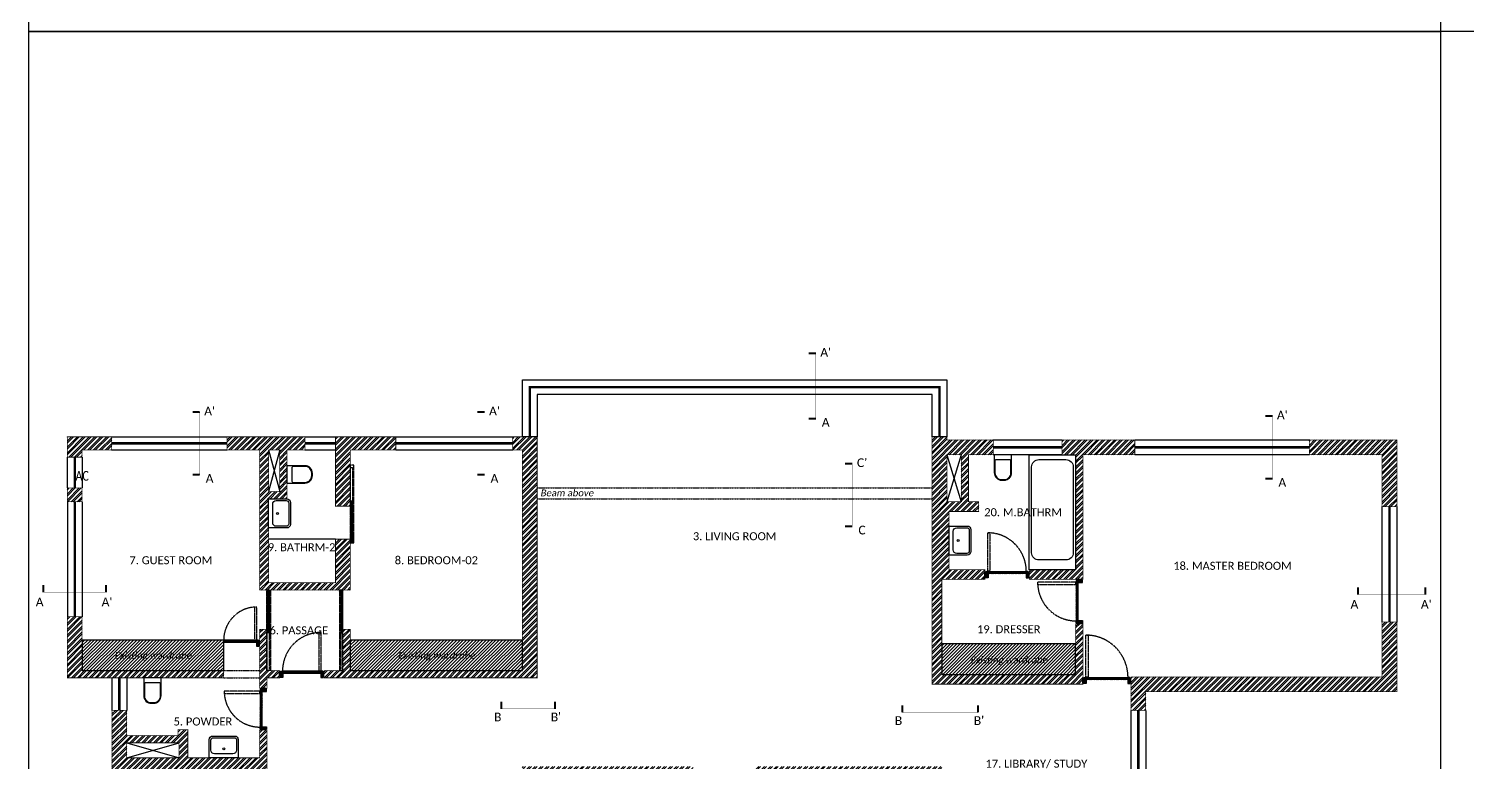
# Model space of a CAD drawing. Header units: millimetres. Extents: x -178592 to 87348, y -1412 to 59448.
# Drawn here: x 0 to 29666, y 14659 to 29783 of the extents above; entities that cross this region are included whole.
import ezdxf
from ezdxf.enums import TextEntityAlignment as Align

# ---------------------------------------------------------------- set-up
doc = ezdxf.new("R2010")
doc.units = ezdxf.units.MM
for name, pattern in [('CENTER2', [28.575, 19.05, -3.175, 3.175, -3.175]), ('DASHED', [19.05, 12.7, -6.35]), ('DASHEDX2', [1.5, 1, -0.5])]:
    doc.linetypes.add(name, pattern=pattern)
doc.layers.get('Defpoints').update_dxf_attribs({"color": 211})
for name, color, linetype, true_color in [('A- PLUMB FIXTURES', 7, 'Continuous', 0x789ea5), ('A-ELEM-ABV', 7, 'DASHED', 0x923e25), ('A_FURNITURE', 7, 'Continuous', 0xa48f7a)]:
    doc.layers.add(name, color=color, linetype=linetype, true_color=true_color)
for name, color, linetype in [('A- SLAB CUTOUT', 251, 'Continuous'), ('A-GLASS', 160, 'Continuous'), ('A-WALL', 7, 'Continuous'), ('A_SECTION WALLS', 7, 'Continuous'), ('A_TEXT', 1, 'Continuous'), ('A_WINDOWS+DOORS', 46, 'Continuous')]:
    doc.layers.add(name, color=color, linetype=linetype)
doc.layers.add('A_HATCH TEXTURES', color=251, linetype='Continuous', transparency=0.5)
doc.styles.add('starc 50', font='calibri.ttf', dxfattribs={"width": 0.8, "height": 2.3})
pattern_1 = [(315, (-3034.857, 35159.362), (8.980256, 8.980256), [])]

# ---------------------------------------------------------------- blocks, each defined once
blk = doc.blocks.new('A$Cf3db685d')
at = {"layer": 'A_WINDOWS+DOORS', "true_color": 0x636466, "transparency": 33554559}
h = blk.add_hatch(dxfattribs=at)
h.set_pattern_fill('ANSI31', color=251, scale=4)
h.set_pattern_definition([(45, (-15859.446, -15874.418), (-8.980256, 8.980256), [])])
h.paths.add_polyline_path([(0, -50), (0, 50), (-20, 50), (-20, 65), (-55, 65), (-55, 15), (-65, 15), (-65, -65), (-15, -65), (-15, -50)])
blk.add_lwpolyline([(0, -50), (0, 50), (-20, 50), (-20, 65), (-55, 65), (-55, 15), (-65, 15), (-65, -65), (-15, -65), (-15, -50)], close=True)
blk = doc.blocks.new('A$C8b5b6320')
at = {"layer": 'A_TEXT', "style": 'starc 50'}
for s, p in [('20. M.BATHRM', (19711, -1555)), ('3. LIVING ROOM', (13763, -2050)), ('9. BATHRM-2', (4832, -2277)), ('7. GUEST ROOM', (2135, -2545)), ('8. BEDROOM-02', (7610, -2545)), ('18. MASTER BEDROOM', (24030, -2660)), ('6. PASSAGE', (4774, -3990)), ('19. DRESSER', (19415, -3968)), ('5. POWDER', (2796, -5870)), ('17. LIBRARY/ STUDY', (19985, -6740)), ('4. DINING ROOM', (6750, -6960)), ('15. BEDROOM-01', (16095, -9068)), ('10. KITCHEN', (11105, -9440)), ('2. LOBBY', (13555, -9350)), ('11.WASH', (8821, -10388)), ('AREA', (8970, -10638)), ('16.BATHRM-1', (16887, -11883)), ('12.STAFF ROOM', (11157, -13135)), ('1. FOYER', (13935, -13545)), ('13.TOILET', (10280, -14425)), ('14.SHOWER', (11700, -14435)), ('MAIN ENTRY', (13935, -15570))]:
    blk.add_text(s, height=165, rotation=360, dxfattribs=at).set_placement(p, align=Align.MIDDLE_CENTER)
at = {"layer": 'A_TEXT', "style": 'starc 50', "oblique": 10}
for s, rotation, p in [('Existing wardrobe', 360, (1765, -4505)), ('Existing wardrobe', 360, (7610, -4505)), ('Existing wardrobe', 360, (19415, -4600)), ('platform', 90, (12138, -8115)), ('platform', 360, (11105, -11590))]:
    blk.add_text(s, height=140, rotation=rotation, dxfattribs=at).set_placement(p, align=Align.MIDDLE_CENTER)
blk = doc.blocks.new('A$C3015301B')
blk.add_lwpolyline([(-7, 0), (-7, 14.5, -0.414214), (-1, 20.5), (1, 20.5, -0.414214), (7, 14.5), (7, 0)], format="xyb")
blk.add_lwpolyline([(-1, 20), (1, 20, -0.414214), (6.5, 14.5), (6.5, 5, -0.414214), (5.5, 4), (-5.5, 4, -0.414214), (-6.5, 5), (-6.5, 14.5, -0.414214)], format="xyb", close=True)
blk.add_lwpolyline([(7, 0), (-7, 0)])
blk = doc.blocks.new('A$C1A8F0556')
at = {"ltscale": 150}
for points in [[(-525, 450), (-75, 450, -0.414214), (0, 375), (0, 0), (-600, 0), (-600, 375, -0.414214)], [(-515, 415), (-85, 415, -0.414214), (-35, 365), (-35, 160, -0.414214), (-110, 85), (-490, 85, -0.414214), (-565, 160), (-565, 365, -0.414214)]]:
    blk.add_lwpolyline(points, format="xyb", close=True, dxfattribs=at)
blk.add_circle((-300, 185), 20, dxfattribs=at)
blk = doc.blocks.new('A$C6ba72039')
at = {"layer": 'A-WALL', "color": 217, "ltscale": 4, "true_color": 0x93278f, "const_width": 40}
for points in [[(15438, 1724), (15288, 1724)], [(2732, 512), (2582, 512)], [(8607, 512), (8457, 512)], [(15438, 375), (15288, 375)], [(24855, 430), (24705, 430)], [(16188, -553), (16038, -553)], [(2732, -782), (2582, -782)], [(8607, -782), (8457, -782)], [(24855, -865), (24705, -865)], [(16188, -1847), (16038, -1847)], [(-495, -3204), (-495, -3054)], [(800, -3204), (800, -3054)], [(26620, -3253), (26620, -3103)], [(28008, -3253), (28008, -3103)], [(8952, -5610), (8952, -5460)], [(10059, -5610), (10059, -5460)], [(17218, -5684), (17218, -5534)], [(18783, -5684), (18783, -5534)], [(21440, -7025), (21440, -6875)], [(22735, -7025), (22735, -6875)], [(3315, -8022), (3315, -7872)], [(4610, -8022), (4610, -7872)], [(17249, -10094), (17249, -9944)], [(18625, -10094), (18625, -9944)]]:
    blk.add_lwpolyline(points, dxfattribs=at)
at = {"layer": 'A-WALL', "color": 217, "linetype": 'CENTER2', "ltscale": 0.1, "true_color": 0x93278f, "const_width": 5}
for points in [[(15438, 1724), (15438, 375)], [(2732, 512), (2732, -782)], [(8607, 512), (8607, -782)], [(24855, 430), (24855, -865)], [(16188, -553), (16188, -1847)], [(800, -3204), (-495, -3204)], [(28008, -3253), (26620, -3253)], [(10059, -5610), (8952, -5610)], [(18783, -5684), (17218, -5684)], [(22735, -7025), (21440, -7025)], [(4610, -8022), (3315, -8022)], [(18625, -10094), (17249, -10094)]]:
    blk.add_lwpolyline(points, dxfattribs=at)
at = {"layer": 'A_TEXT', "style": 'starc 50'}
for s, p in [("A'", (15640, 1742)), ("A'", (2934, 531)), ("A'", (8809, 531)), ('A', (15640, 299)), ("A'", (25057, 448)), ("C'", (16390, -534)), ('A', (2934, -858)), ('A', (8809, -858)), ('A', (25057, -941)), ('C', (16390, -1923))]:
    blk.add_text(s, height=180, dxfattribs=at).set_placement(p, align=Align.MIDDLE_CENTER)
for s, p in [('A', (-571, -3406)), ("A'", (818, -3406)), ('A', (26544, -3455)), ("A'", (28026, -3455)), ('B', (8876, -5777)), ("B'", (10077, -5777)), ('B', (17142, -5851)), ("B'", (18801, -5851)), ('A', (21364, -7227)), ("A'", (22753, -7227)), ('A', (3239, -8224)), ("A'", (4628, -8224)), ('A', (17174, -10296)), ("A'", (18643, -10296))]:
    blk.add_text(s, height=180, rotation=360, dxfattribs=at).set_placement(p, align=Align.MIDDLE_CENTER)

msp = doc.modelspace()

# ---------------------------------------------------------------- hatches: boundary and pattern name
at = {"layer": 'A_HATCH TEXTURES', "transparency": 33554687}
h = msp.add_hatch(dxfattribs=at)
h.set_pattern_fill('ANSI32', color=256, scale=9)
h.paths.add_polyline_path([(6630.4, 21098.9), (7570.4, 21098.9), (7570.4, 21368.9), (6325.4, 21368.9), (6325.4, 19938.9), (6630.4, 19938.9)])
h.paths.add_polyline_path([(8765.4, 9488.9), (8765.4, 9218.9), (10180.4, 9218.9), (10180.4, 8448.9), (10505.4, 8448.9), (10505.4, 9218.9), (13400.4, 9218.9), (13400.4, 8381.4), (13700.4, 8381.4), (13700.4, 10236.4), (13400.4, 10236.4), (13400.4, 9488.9), (10400.4, 9488.9), (10400.4, 10078.9), (10630.4, 10078.9), (10630.4, 10383.9), (9990.4, 10383.9), (9990.4, 9488.9)])
h.paths.add_polyline_path([(13700.4, 11151.4), (13400.4, 11151.4), (13400.4, 11818.9), (13700.4, 11818.9)])
h.paths.add_polyline_path([(10180.4, 14568.9), (10180.4, 13641.4), (10400.4, 13641.4), (10400.4, 14368.9), (13400.4, 14368.9), (13400.4, 12728.9), (13700.4, 12728.9), (13700.4, 14568.9)])
h.paths.add_polyline_path([(12700.4, 7248.9), (12700.4, 7098.9), (11845.4, 7098.9), (11845.4, 6238.9), (12485.4, 6238.9), (12485.4, 6158.9), (13400.4, 6158.9), (13400.4, 7466.4), (13700.4, 7466.4), (13700.4, 5913.9), (10180.4, 5913.9), (10180.4, 6558.9), (10505.4, 6558.9), (10505.4, 6178.9), (11645.4, 6178.9), (11645.4, 7248.9)])
h.paths.add_polyline_path([(10180.4, 7098.9), (10180.4, 7588.9), (10505.4, 7588.9), (10505.4, 7248.9), (10945.4, 7248.9), (10945.4, 7098.9)])
h.paths.add_polyline_path([(10485.4, 11838.9), (10485.4, 12726.4), (10180.4, 12726.4), (10180.4, 12418.9), (4910.4, 12418.9), (4910.4, 12838.9), (4605.4, 12838.9), (4605.4, 12068.9), (10180.4, 12068.9), (10180.4, 11838.9)])
h.paths.add_polyline_path([(18630.4, 12683.9), (23035.4, 12683.9), (23035.4, 13988.9), (22730.4, 13988.9), (22730.4, 12988.9), (18830.4, 12988.9), (18830.4, 13068.9), (18630.4, 13068.9)])
h.paths.add_polyline_path([(18630.4, 10183.9), (17790.4, 10183.9), (17790.4, 9878.9), (18935.4, 9878.9), (18935.4, 10303.9), (18630.4, 10303.9)])
h.paths.add_polyline_path([(18630.4, 8228.9), (18630.4, 8568.9), (17850.4, 8568.9), (17850.4, 8228.9)], flags=16)
h.paths.add_polyline_path([(15000.4, 9468.9), (15150.4, 9468.9), (15150.4, 9878.9), (15760.4, 9878.9), (15760.4, 5913.9), (16065.4, 5913.9), (16065.4, 7923.9), (18935.4, 7923.9), (18935.4, 9168.9), (18630.4, 9168.9), (18630.4, 8718.9), (17700.4, 8718.9), (17700.4, 8228.9), (16065.4, 8228.9), (16065.4, 9878.9), (16960.4, 9878.9), (16960.4, 10183.9), (15150.4, 10183.9), (15150.4, 10296.4), (15000.4, 10296.4)])
h.paths.add_polyline_path([(20632.9, 18428.9), (20632.9, 18628.9), (21590.4, 18628.9), (21590.4, 20998.9), (21310.4, 20998.9), (21310.4, 21303.9), (22810.4, 21303.9), (22810.4, 20998.9), (21740.4, 20998.9), (21740.4, 18428.9)])
h.paths.add_polyline_path([(19717.9, 18628.9), (19717.9, 18428.9), (18830.4, 18428.9), (18830.4, 16468.9), (21590.4, 16468.9), (21590.4, 17513.9), (21740.4, 17513.9), (21740.4, 16268.9), (18630.4, 16268.9), (18630.4, 21368.9), (18935.4, 21368.9), (18935.4, 21303.9), (19890.4, 21303.9), (19890.4, 20998.9), (19380.4, 20998.9), (19380.4, 20028.9), (19590.4, 20028.9), (19590.4, 19828.9), (18980.4, 19828.9), (18980.4, 18628.9)])
h.paths.add_polyline_path([(23035.4, 15728.9), (22730.4, 15728.9), (22730.4, 16418.9), (27910.4, 16418.9), (27910.4, 17548.9), (28215.4, 17548.9), (28215.4, 16113.9), (23035.4, 16113.9)])
h.paths.add_polyline_path([(26410.4, 20998.9), (27910.4, 20998.9), (27910.4, 19928.9), (28215.4, 19928.9), (28215.4, 21303.9), (26410.4, 21303.9)])
h.paths.add_polyline_path([(4020.4, 16548.9), (1100.4, 16548.9), (1100.4, 17658.9), (795.4, 17658.9), (795.4, 16398.9), (4020.4, 16398.9)])
h.paths.add_polyline_path([(5175.4, 20238.9), (5175.4, 21098.9), (4945.4, 21098.9), (4945.4, 20238.9)], flags=16)
h.paths.add_polyline_path([(5695.4, 21368.9), (5695.4, 21098.9), (5325.4, 21098.9), (5325.4, 20088.9), (4945.4, 20088.9), (4945.4, 18358.9), (6325.4, 18358.9), (6325.4, 19258.9), (6630.4, 19258.9), (6630.4, 18208.9), (4760.4, 18208.9), (4760.4, 21098.9), (4090.4, 21098.9), (4090.4, 21368.9)])
h.paths.add_polyline_path([(4760.4, 17398.9), (4910.4, 17398.9), (4910.4, 16548.9), (5172.9, 16548.9), (5172.9, 16398.9), (4910.4, 16398.9), (4910.4, 16183.9), (4760.4, 16183.9)])
h.paths.add_polyline_path([(15150.4, 14418.9), (18630.4, 14418.9), (18630.4, 13853.9), (18830.4, 13853.9), (18830.4, 14568.9), (15000.4, 14568.9), (15000.4, 11211.4), (15150.4, 11211.4)])
h.paths.add_polyline_path([(4910.4, 15323.9), (4760.4, 15323.9), (4760.4, 14748.9), (3280.4, 14748.9), (3280.4, 15328.9), (3080.4, 15328.9), (3080.4, 15208.9), (2020.4, 15208.9), (2020.4, 15728.9), (1715.4, 15728.9), (1715.4, 14443.9), (4605.4, 14443.9), (4605.4, 14298.9), (4910.4, 14298.9)])
h.paths.add_polyline_path([(2020.4, 15058.9), (3100.4, 15058.9), (3100.4, 14748.9), (2020.4, 14748.9)], flags=16)
h.paths.add_polyline_path([(6630.4, 17398.9), (6480.4, 17398.9), (6480.4, 16548.9), (6087.9, 16548.9), (6087.9, 16398.9), (10485.4, 16398.9), (10485.4, 21368.9), (9980.4, 21368.9), (9980.4, 21098.9), (10180.4, 21098.9), (10180.4, 16548.9), (6630.4, 16548.9)])
h.paths.add_polyline_path([(19230.4, 20028.9), (18935.4, 20028.9), (18935.4, 20998.9), (19230.4, 20998.9)], flags=16)
h.paths.add_polyline_path([(795.4, 20028.9), (1100.4, 20028.9), (1100.4, 20313.9), (795.4, 20313.9)])
h.paths.add_polyline_path([(795.4, 20948.9), (1100.4, 20948.9), (1100.4, 21098.9), (1710.4, 21098.9), (1710.4, 21368.9), (795.4, 21368.9)])
at = {"layer": 'A_HATCH TEXTURES', "transparency": 33554559}
h = msp.add_hatch(dxfattribs=at)
h.set_pattern_fill('ANSI31', color=256, scale=15)
h.paths.add_polyline_path([(1100.4, 16548.9), (4020.4, 16548.9), (4020.4, 17178.9), (1100.4, 17178.9)])
h = msp.add_hatch(dxfattribs=at)
h.set_pattern_fill('ANSI31', color=256, scale=15)
h.paths.add_polyline_path([(6630.4, 16548.9), (10180.4, 16548.9), (10180.4, 17178.9), (6630.4, 17178.9)])
h = msp.add_hatch(dxfattribs=at)
h.set_pattern_fill('ANSI31', color=256, scale=15)
h.set_pattern_definition([(45, (12200, -80), (-33.67596, 33.67596), [])])
h.paths.add_polyline_path([(18830.4, 16468.9), (21590.4, 16468.9), (21590.4, 17098.9), (18830.4, 17098.9)])
at = {"layer": 'A_WINDOWS+DOORS', "true_color": 0x636466, "transparency": 33554559}
h = msp.add_hatch(dxfattribs=at)
h.set_pattern_fill('ANSI31', color=251, scale=4, angle=-90)
h.set_pattern_definition([(315, (-3553.528, 37665.938), (8.980256, 8.980256), [])])
h.paths.add_polyline_path([(6675.4, 19243.9), (6675.4, 20038.9), (6635.4, 20038.9), (6635.4, 19243.9)])
h.paths.add_polyline_path([(6705.4, 19258.9), (6680.4, 19258.9), (6680.4, 19238.9), (6630.4, 19238.9), (6630.4, 19183.9), (6705.4, 19183.9)])
h = msp.add_hatch(dxfattribs=at)
h.set_pattern_fill('ANSI31', color=251, scale=4, angle=360)
h.set_pattern_definition([(45, (11533.29, 32079.362), (-8.980256, 8.980256), [])])
h.paths.add_polyline_path([(19782.9, 18548.9), (19782.9, 18593.9), (20572.9, 18593.9), (20572.9, 18548.9)])
h = msp.add_hatch(dxfattribs=at)
h.set_pattern_fill('ANSI31', color=251, scale=4, angle=-90)
h.set_pattern_definition(pattern_1)
h.paths.add_polyline_path([(4955.4, 18203.9), (4955.4, 17326.4), (4915.4, 17326.4), (4915.4, 18203.9)])
h.paths.add_polyline_path([(4985.4, 18188.9), (4960.4, 18188.9), (4960.4, 18208.9), (4910.4, 18208.9), (4985.4, 18208.9)])
h = msp.add_hatch(dxfattribs=at)
h.set_pattern_fill('ANSI31', color=251, scale=4, angle=-90)
h.set_pattern_definition(pattern_1)
h.paths.add_polyline_path([(6435.4, 18203.9), (6435.4, 17326.4), (6475.4, 17326.4), (6475.4, 18203.9)])
h.paths.add_polyline_path([(6405.4, 18188.9), (6430.4, 18188.9), (6430.4, 18208.9), (6480.4, 18208.9), (6405.4, 18208.9)])
h = msp.add_hatch(dxfattribs=at)
h.set_pattern_fill('ANSI31', color=251, scale=4, angle=450)
h.set_pattern_definition([(135, (8115, 10047.5), (-8.980256, -8.980256), [])])
h.paths.add_polyline_path([(21645.4, 18363.9), (21600.4, 18363.9), (21600.4, 17573.9), (21645.4, 17573.9)])
h = msp.add_hatch(dxfattribs=at)
h.set_pattern_fill('ANSI31', color=251, scale=4, angle=360)
h.set_pattern_definition([(45, (-3621.028, 30664.362), (-8.980256, 8.980256), [])])
h.paths.add_polyline_path([(4695.4, 17133.9), (4695.4, 17178.9), (4020.4, 17178.9), (4020.4, 17133.9)])
h = msp.add_hatch(dxfattribs=at)
h.set_pattern_fill('ANSI31', color=251, scale=4, angle=360)
h.set_pattern_definition([(45, (-2293.528, 30024.362), (-8.980256, 8.980256), [])])
h.paths.add_polyline_path([(6022.9, 16493.9), (6022.9, 16538.9), (5232.9, 16538.9), (5232.9, 16493.9)])
h = msp.add_hatch(dxfattribs=at)
h.set_pattern_fill('ANSI31', color=251, scale=4, angle=360)
h.set_pattern_definition([(45, (13555.79, 29894.362), (-8.980256, 8.980256), [])])
h.paths.add_polyline_path([(21805.4, 16363.9), (21805.4, 16408.9), (22670.4, 16408.9), (22670.4, 16363.9)])
h = msp.add_hatch(dxfattribs=at)
h.set_pattern_fill('ANSI31', color=251, scale=4, angle=450)
h.set_pattern_definition([(135, (-8715, 7802.5), (-8.980256, -8.980256), [])])
h.paths.add_polyline_path([(4815.4, 16118.9), (4770.4, 16118.9), (4770.4, 15383.9), (4815.4, 15383.9)])

# ---------------------------------------------------------------- linework, layer by layer
at = {"layer": 'A- PLUMB FIXTURES', "linetype": 'Continuous'}
for points in [[(20632.9, 18628.9), (20632.9, 20998.9)], [(6325.4, 19258.9), (4945.4, 19258.9)]]:
    msp.add_lwpolyline(points, dxfattribs=at)
msp.add_lwpolyline([(20632.9, 20998.9), (21590.4, 20998.9), (21590.4, 18628.9), (20632.9, 18628.9)], close=True, dxfattribs=at)
msp.add_lwpolyline([(20832.9, 20898.9), (21390.4, 20898.9, -0.4142136), (21540.4, 20748.9), (21540.4, 18978.9, -0.4142136), (21390.4, 18828.9), (20832.9, 18828.9, -0.4142136), (20682.9, 18978.9), (20682.9, 20748.9, -0.4142136)], format="xyb", close=True, dxfattribs=at)
at = {"layer": 'A- SLAB CUTOUT'}
for points in [[(4945.4, 21098.9), (5175.4, 20238.9)], [(5175.4, 21098.9), (4945.4, 20238.9)], [(19230.4, 20998.9), (18935.4, 20028.9)], [(18935.4, 20998.9), (19230.4, 20028.9)], [(2020.4, 15058.9), (3100.4, 14748.9)], [(2020.4, 14748.9), (3100.4, 15058.9)]]:
    msp.add_lwpolyline(points, dxfattribs=at)
at = {"layer": 'A-ELEM-ABV', "ltscale": 0.2}
for points in [[(10485.4, 20318.9), (18630.4, 20318.9)], [(10485.4, 20088.9), (18630.4, 20088.9)], [(4020.4, 16548.9), (4760.4, 16548.9)], [(4020.4, 16398.9), (4760.4, 16398.9)]]:
    msp.add_lwpolyline(points, dxfattribs=at)
at = {"layer": 'A-GLASS'}
for points in [[(18630.4, 22238.9), (10485.4, 22238.9), (10485.4, 21368.9), (10180.4, 21368.9), (10180.4, 22543.9), (18935.4, 22543.9), (18935.4, 21368.9), (18630.4, 21368.9), (18630.4, 22238.9)], [(1710.4, 21368.9), (4090.4, 21368.9)], [(5695.4, 21368.9), (6325.4, 21368.9)], [(7570.4, 21368.9), (9980.4, 21368.9)], [(1710.4, 21098.9), (4090.4, 21098.9)], [(5695.4, 21098.9), (6325.4, 21098.9)], [(7570.4, 21098.9), (9980.4, 21098.9)], [(19890.4, 21303.9), (21310.4, 21303.9)], [(22810.4, 21303.9), (26410.4, 21303.9)], [(795.4, 20313.9), (795.4, 20948.9)], [(1100.4, 20948.9), (1100.4, 20313.9)], [(21310.4, 20998.9), (19890.4, 20998.9)], [(26410.4, 20998.9), (22810.4, 20998.9)], [(795.4, 20028.9), (795.4, 17658.9)], [(1100.4, 20028.9), (1100.4, 17658.9)], [(27910.4, 17548.9), (27910.4, 19928.9)], [(28215.4, 19928.9), (28215.4, 17548.9)], [(1715.4, 16398.9), (1715.4, 15728.9)], [(2020.4, 16398.9), (2020.4, 15728.9)], [(22730.4, 15728.9), (22730.4, 13988.9)], [(23035.4, 15728.9), (23035.4, 13988.9)]]:
    msp.add_lwpolyline(points, dxfattribs=at)
at = {"layer": 'A-GLASS', "const_width": 50}
for points in [[(18782.9, 21368.9), (18782.9, 22391.4), (10332.9, 22391.4), (10332.9, 21368.9)], [(1710.4, 21233.9), (4090.4, 21233.9)], [(5695.4, 21233.9), (6325.4, 21233.9)], [(7570.4, 21233.9), (9980.4, 21233.9)], [(19890.4, 21151.4), (21310.4, 21151.4)], [(22810.4, 21151.4), (26410.4, 21151.4)], [(947.9, 20313.9), (947.9, 20948.9)], [(947.9, 17658.9), (947.9, 20028.9)], [(28062.9, 19928.9), (28062.9, 17548.9)], [(1867.9, 15728.9), (1867.9, 16398.9)], [(22882.9, 15728.9), (22882.9, 13988.9)]]:
    msp.add_lwpolyline(points, dxfattribs=at)
at = {"layer": 'A_FURNITURE'}
for points in [[(1100.4, 16548.9), (4020.4, 16548.9), (4020.4, 17178.9), (1100.4, 17178.9)], [(6630.4, 16548.9), (10180.4, 16548.9), (10180.4, 17178.9), (6630.4, 17178.9)], [(18830.4, 16468.9), (21590.4, 16468.9), (21590.4, 17098.9), (18830.4, 17098.9)]]:
    msp.add_lwpolyline(points, close=True, dxfattribs=at)
at = {"layer": 'A_SECTION WALLS', "const_width": 15}
for points in [[(795.4, 21368.9), (1710.4, 21368.9), (1710.4, 21098.9), (1100.4, 21098.9), (1100.4, 20948.9), (795.4, 20948.9)], [(5695.4, 21368.9), (5695.4, 21098.9), (5325.4, 21098.9), (5325.4, 20088.9), (4945.4, 20088.9), (4945.4, 18358.9), (6325.4, 18358.9), (6325.4, 19258.9), (6630.4, 19258.9), (6630.4, 18208.9), (4760.4, 18208.9), (4760.4, 21098.9), (4090.4, 21098.9), (4090.4, 21368.9)], [(6630.4, 17398.9), (6480.4, 17398.9), (6480.4, 16548.9), (6087.9, 16548.9), (6087.9, 16398.9), (10485.4, 16398.9), (10485.4, 21368.9), (9980.4, 21368.9), (9980.4, 21098.9), (10180.4, 21098.9), (10180.4, 16548.9), (6630.4, 16548.9)], [(6630.4, 21098.9), (7570.4, 21098.9), (7570.4, 21368.9), (6325.4, 21368.9), (6325.4, 19938.9), (6630.4, 19938.9)], [(19717.9, 18628.9), (19717.9, 18428.9), (18830.4, 18428.9), (18830.4, 16468.9), (21590.4, 16468.9), (21590.4, 17513.9), (21740.4, 17513.9), (21740.4, 16268.9), (18630.4, 16268.9), (18630.4, 21368.9), (18935.4, 21368.9), (18935.4, 21303.9), (19890.4, 21303.9), (19890.4, 20998.9), (19380.4, 20998.9), (19380.4, 20028.9), (19590.4, 20028.9), (19590.4, 19828.9), (18980.4, 19828.9), (18980.4, 18628.9)], [(5175.4, 20238.9), (5175.4, 21098.9), (4945.4, 21098.9), (4945.4, 20238.9)], [(20632.9, 18428.9), (20632.9, 18628.9), (21590.4, 18628.9), (21590.4, 20998.9), (21310.4, 20998.9), (21310.4, 21303.9), (22810.4, 21303.9), (22810.4, 20998.9), (21740.4, 20998.9), (21740.4, 18428.9)], [(26410.4, 20998.9), (27910.4, 20998.9), (27910.4, 19928.9), (28215.4, 19928.9), (28215.4, 21303.9), (26410.4, 21303.9)], [(19230.4, 20028.9), (18935.4, 20028.9), (18935.4, 20998.9), (19230.4, 20998.9)], [(795.4, 20028.9), (1100.4, 20028.9), (1100.4, 20313.9), (795.4, 20313.9)], [(4020.4, 16548.9), (1100.4, 16548.9), (1100.4, 17658.9), (795.4, 17658.9), (795.4, 16398.9), (4020.4, 16398.9)], [(23035.4, 15728.9), (22730.4, 15728.9), (22730.4, 16418.9), (27910.4, 16418.9), (27910.4, 17548.9), (28215.4, 17548.9), (28215.4, 16113.9), (23035.4, 16113.9)], [(4760.4, 17398.9), (4910.4, 17398.9), (4910.4, 16548.9), (5172.9, 16548.9), (5172.9, 16398.9), (4910.4, 16398.9), (4910.4, 16183.9), (4760.4, 16183.9)], [(4910.4, 15323.9), (4760.4, 15323.9), (4760.4, 14748.9), (3280.4, 14748.9), (3280.4, 15328.9), (3080.4, 15328.9), (3080.4, 15208.9), (2020.4, 15208.9), (2020.4, 15728.9), (1715.4, 15728.9), (1715.4, 14443.9), (4605.4, 14443.9), (4605.4, 14298.9), (4910.4, 14298.9)], [(2020.4, 15058.9), (3100.4, 15058.9), (3100.4, 14748.9), (2020.4, 14748.9)]]:
    msp.add_lwpolyline(points, close=True, dxfattribs=at)
at = {"layer": 'A_WINDOWS+DOORS', "color": 251, "linetype": 'DASHEDX2', "ltscale": 2, "true_color": 0x636466}
for points in [[(6705.4, 19258.9), (6705.4, 20783.9), (6630.4, 20783.9), (6630.4, 19258.9)], [(6675.4, 20733.9), (6675.4, 19938.9), (6635.4, 19938.9), (6635.4, 20733.9)], [(19822.9, 18598.9), (19777.9, 18598.9), (19777.9, 19388.9), (19822.9, 19388.9)], [(4985.4, 18188.9), (4985.4, 16548.9), (4910.4, 16548.9), (4910.4, 18188.9)], [(6405.4, 18188.9), (6405.4, 16548.9), (6480.4, 16548.9), (6480.4, 18188.9)], [(21595.4, 18323.9), (21595.4, 18368.9), (20805.4, 18368.9), (20805.4, 18323.9)], [(4655.4, 17183.9), (4700.4, 17183.9), (4700.4, 17858.9), (4655.4, 17858.9)], [(4955.4, 17426.4), (4955.4, 16548.9), (4915.4, 16548.9), (4915.4, 17426.4)], [(5982.9, 16543.9), (6027.9, 16543.9), (6027.9, 17333.9), (5982.9, 17333.9)], [(6435.4, 17426.4), (6435.4, 16548.9), (6475.4, 16548.9), (6475.4, 17426.4)], [(21845.4, 16413.9), (21800.4, 16413.9), (21800.4, 17278.9), (21845.4, 17278.9)], [(4765.4, 16078.9), (4765.4, 16123.9), (4030.4, 16123.9), (4030.4, 16078.9)]]:
    msp.add_lwpolyline(points, close=True, dxfattribs=at)
at = {"layer": 'A_WINDOWS+DOORS'}
for points in [[(6675.4, 19243.9), (6675.4, 20038.9), (6635.4, 20038.9), (6635.4, 19243.9)], [(6705.4, 19258.9), (6680.4, 19258.9), (6680.4, 19238.9), (6630.4, 19238.9), (6630.4, 19183.9), (6705.4, 19183.9)], [(19782.9, 18548.9), (19782.9, 18593.9), (20572.9, 18593.9), (20572.9, 18548.9)], [(4985.4, 18188.9), (4960.4, 18188.9), (4960.4, 18208.9), (4910.4, 18208.9), (4910.4, 18208.9), (4985.4, 18208.9)], [(4955.4, 18203.9), (4955.4, 17326.4), (4915.4, 17326.4), (4915.4, 18203.9)], [(6405.4, 18188.9), (6430.4, 18188.9), (6430.4, 18208.9), (6480.4, 18208.9), (6480.4, 18208.9), (6405.4, 18208.9)], [(6435.4, 18203.9), (6435.4, 17326.4), (6475.4, 17326.4), (6475.4, 18203.9)], [(21645.4, 18363.9), (21600.4, 18363.9), (21600.4, 17573.9), (21645.4, 17573.9)], [(4695.4, 17133.9), (4695.4, 17178.9), (4020.4, 17178.9), (4020.4, 17133.9)], [(6022.9, 16493.9), (6022.9, 16538.9), (5232.9, 16538.9), (5232.9, 16493.9)], [(21805.4, 16363.9), (21805.4, 16408.9), (22670.4, 16408.9), (22670.4, 16363.9)], [(4815.4, 16118.9), (4770.4, 16118.9), (4770.4, 15383.9), (4815.4, 15383.9)]]:
    msp.add_lwpolyline(points, close=True, dxfattribs=at)
for points in [[(6630.4, 19248.9), (6630.4, 19183.9), (6705.4, 19183.9), (6705.4, 19258.9), (6680.4, 19258.9)], [(4910.4, 18198.9), (4910.4, 18208.9), (4985.4, 18208.9), (4985.4, 18188.9), (4960.4, 18188.9)], [(6480.4, 18198.9), (6480.4, 18208.9), (6405.4, 18208.9), (6405.4, 18188.9), (6430.4, 18188.9)]]:
    msp.add_lwpolyline(points, dxfattribs=at)
for centre in [(19777.9, 18593.9), (21600.4, 18368.9), (6027.9, 16538.9), (21800.4, 16408.9), (4770.4, 16123.9)]:
    msp.add_circle(centre, 5, dxfattribs=at)
at = {"layer": 'A_WINDOWS+DOORS', "color": 251, "linetype": 'DASHEDX2', "ltscale": 2, "true_color": 0x636466}
for centre, radius, start, end in [((19777.9, 18593.9), 795, 0, 90), ((21600.4, 18368.9), 795, 180, 270), ((4700.4, 17178.9), 680, 90, 180), ((6027.9, 16538.9), 795, 90, 180), ((21800.4, 16408.9), 870, 0, 90), ((4770.4, 16123.9), 740, 180, 270)]:
    msp.add_arc(centre, radius, start, end, dxfattribs=at)
at = {"layer": 'Defpoints'}
for points in [[(29115.8, 29723.9), (0, 29723.9), (0, 59447.8), (29115.8, 59447.8)], [(29115.8, 0), (0, 0), (0, 29723.9), (29115.8, 29723.9)], [(29115.8, 0), (58231.7, 0), (58231.7, 29723.9), (29115.8, 29723.9)]]:
    msp.add_lwpolyline(points, close=True, dxfattribs=at)

# ---------------------------------------------------------------- block references
at = {"layer": 'A- PLUMB FIXTURES', "linetype": 'Continuous', "xscale": -25.55555555555556, "yscale": 25.55555555555556, "zscale": 25.55555555555556}
for p, rotation in [((5325.4, 20593.9), 270), ((20090.4, 20998.9), 180), ((2550.4, 16398.9), 180)]:
    msp.add_blockref('A$C3015301B', p, dxfattribs=dict(at, rotation=rotation))
at = {"layer": 'A- PLUMB FIXTURES', "linetype": 'Continuous', "rotation": 270}
for p in [(4945.4, 19488.9), (18980.4, 18928.9)]:
    msp.add_blockref('A$C1A8F0556', p, dxfattribs=at)
at = {"layer": 'A- PLUMB FIXTURES', "linetype": 'Continuous'}
msp.add_blockref('A$C1A8F0556', (4320.4, 14748.9), dxfattribs=at)
at = {"layer": 'A-WALL', "ltscale": 4}
msp.add_blockref('A$C6ba72039', (795.4, 21368.9), dxfattribs=at)
at = {"layer": 'A_TEXT'}
msp.add_blockref('A$C8b5b6320', (795.4, 21368.9), dxfattribs=at)
at = {"layer": 'A_WINDOWS+DOORS', "xscale": -1}
for p in [(19717.9, 18528.9), (21740.4, 16343.9)]:
    msp.add_blockref('A$Cf3db685d', p, dxfattribs=at)
at = {"layer": 'A_WINDOWS+DOORS'}
for p in [(20632.9, 18528.9), (4760.4, 17113.9), (6087.9, 16473.9), (22730.4, 16343.9)]:
    msp.add_blockref('A$Cf3db685d', p, dxfattribs=at)
at = {"layer": 'A_WINDOWS+DOORS', "rotation": 89.99999999999993}
for p in [(21665.4, 18428.9), (4835.4, 16183.9)]:
    msp.add_blockref('A$Cf3db685d', p, dxfattribs=at)
at = {"layer": 'A_WINDOWS+DOORS', "xscale": -1}
for p, rotation in [((21665.4, 17513.9), 89.99999999999993), ((5172.9, 16473.9), 359.9999999999999), ((4835.4, 15323.9), 89.99999999999993)]:
    msp.add_blockref('A$Cf3db685d', p, dxfattribs=dict(at, rotation=rotation))

# ---------------------------------------------------------------- texts
at = {"layer": 'A_TEXT', "style": 'starc 50', "width": 0.8}
msp.add_text('AC', height=200, rotation=360, dxfattribs=at).set_placement((1100.4, 20563.9), align=Align.MIDDLE_CENTER)
at = {"layer": 'A_TEXT', "style": 'starc 50', "oblique": 10}
msp.add_text('Beam above', height=140, dxfattribs=at).set_placement((11096.8, 20212.6), align=Align.MIDDLE_CENTER)

doc.saveas('drawing.dxf')
